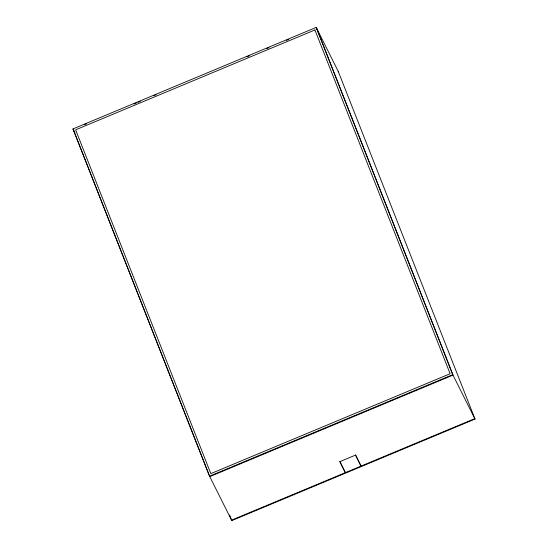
<?xml version="1.0" encoding="UTF-8"?>
<svg xmlns="http://www.w3.org/2000/svg" width="548" height="548" viewBox="0 0 548 548"><rect width="100%" height="100%" fill="white"/><g stroke="black" fill="none" stroke-linecap="round" stroke-linejoin="round"><path stroke-width="0.82" d="M338.232 71.377L475.02 419.083L231.79 520.6L209.542 476.164L72.98 128.917L316.21 27.4L338.459 71.836M84.269 124.759L86.632 123.773M134.02 103.997L136.383 103.01M137.966 102.346L140.336 101.359M153.762 95.756L156.125 94.77M246.943 56.862L249.313 55.875M266.684 48.621L269.054 47.635M286.426 40.381L288.796 39.394M209.542 476.164L452.764 374.647L475.02 419.083M231.564 520.141L474.787 418.624M355.57 454.84L361.022 466.108L355.515 455.114L339.822 461.663L345.329 472.657L339.876 461.395M72.98 128.917L74.877 132.712M316.436 27.859L452.997 375.099L209.768 476.623L73.213 129.376M316.21 27.4L452.764 374.647M229.598 515.024L231.79 520.6M314.929 29.955L75.624 129.835L210.816 473.609L450.12 373.729L314.929 29.955"/></g></svg>
